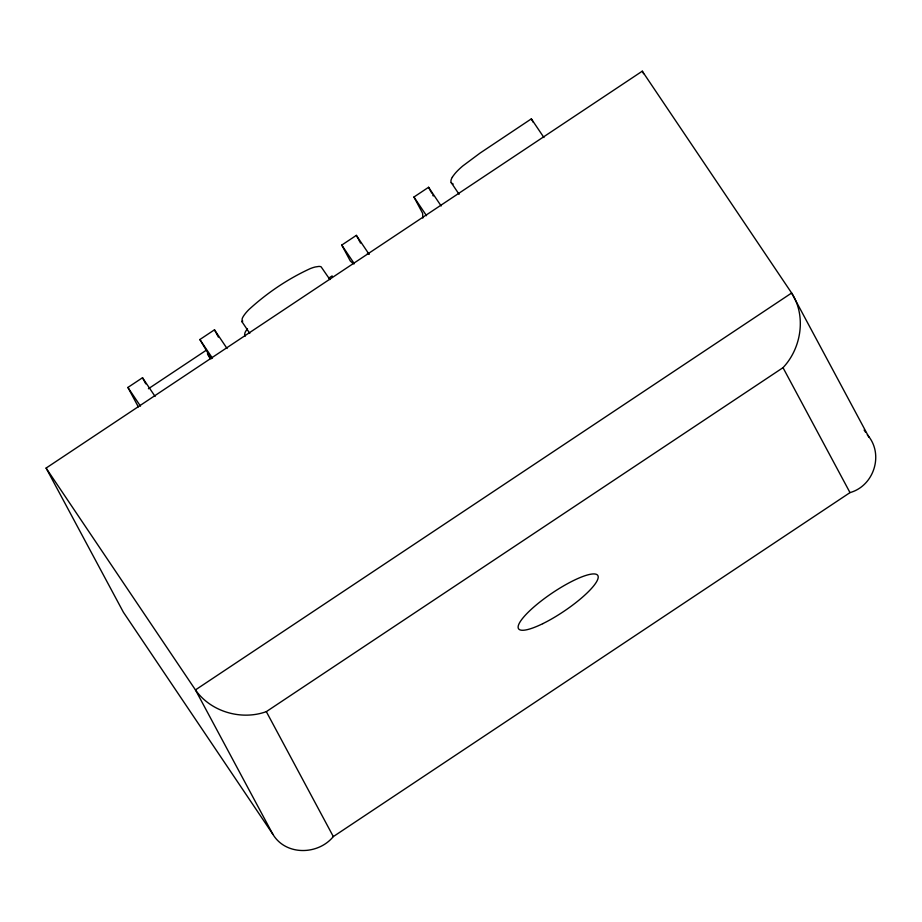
<?xml version="1.0" encoding="UTF-8"?>
<svg xmlns="http://www.w3.org/2000/svg" width="922" height="922" viewBox="0 0 922 922"><rect width="100%" height="100%" fill="white"/><g stroke="black" fill="none" stroke-linecap="round" stroke-linejoin="round"><path stroke-width="1.38" d="M422.841 218.065L422.622 213.316L413.943 197.02L428.569 187.281L441.154 205.975M46.1 468.076L195.452 689.91C210.665 711.807 241.472 720.693 266.331 711.634L783.009 367.671C801.425 348.274 806.485 315.889 791.629 293.012L642.277 71.178L46.1 468.076L123.398 612.243L272.751 834.076C285.52 855.87 318.067 855.282 333.326 836.588L850.003 492.613C874.275 485.813 884.221 453.785 867.325 434.804M138.335 406.902L127.904 387.447L142.507 377.732L155.092 396.425M211.299 358.739L199.878 339.527L214.48 329.811L227.066 348.504M353.403 263.773L350.337 261.041L341.762 245.079L356.353 235.364L368.938 254.057M543.934 137.551L531.349 118.857L480.062 153.087L462.798 165.948A32.201 7.318 -34 0 0 460.113 168.311A30.311 6.892 -34 0 0 454.857 173.739L453.29 175.779A40.268 9.151 -34 0 0 452.345 177.231M148.407 388.75L205.79 350.556M249.781 333.349L241.921 321.663L242.797 321.087M328.658 278.167L332.127 275.909L332.323 276.692M369.273 253.965L367.371 253.458M453.175 184.031L451.815 183.34A49.638 11.283 -34 0 1 451.227 182.602L459.087 194.288M241.921 321.663L242.267 318.424A38.528 8.759 -34 0 1 244.157 315.128L245.091 313.872A34.955 7.941 -34 0 1 248.802 309.677C267.011 292.977 287.883 278.859 310.357 268.567A32.339 7.353 -34 0 1 315.174 267L318.793 266.435A33.284 7.56 -34 0 1 321.121 266.838L329.915 279.573M864.11 430.032L865.712 432.418M413.943 197.02L426.529 215.713M341.762 245.079L354.348 263.773M199.878 339.527L212.463 358.22M210.585 358.312L207.438 353.633L210.158 358.693M127.904 387.447L140.49 406.141M868.927 437.189L791.629 293.012L195.452 689.91L272.751 834.076M642.277 71.178L643.625 73.714M783.009 367.671L850.003 492.613M531.349 118.857L533.147 122.2M428.569 187.281L430.643 191.154M431.162 192.122L431.68 193.09M432.718 195.026L433.236 195.983M356.353 235.364L357.909 238.245M358.428 239.213L359.453 241.138M359.972 242.106L360.49 243.074M214.48 329.811L218.387 337.106M142.507 377.732L145.78 383.852M266.331 711.634L333.326 836.588M451.273 182.568A40.556 9.22 -34 0 1 452.287 177.266M247.465 328.762A31.106 7.065 -34 0 0 246.612 329.903A31.567 7.169 -34 0 0 244.975 332.83L244.641 334.386A38.424 8.736 -34 0 0 245.275 336.104M542.758 623.675A47.76 10.857 -34 0 0 597.905 575.662A47.76 10.857 -34 0 0 533.826 607.033A47.76 10.857 -34 0 0 542.758 623.675"/></g></svg>
